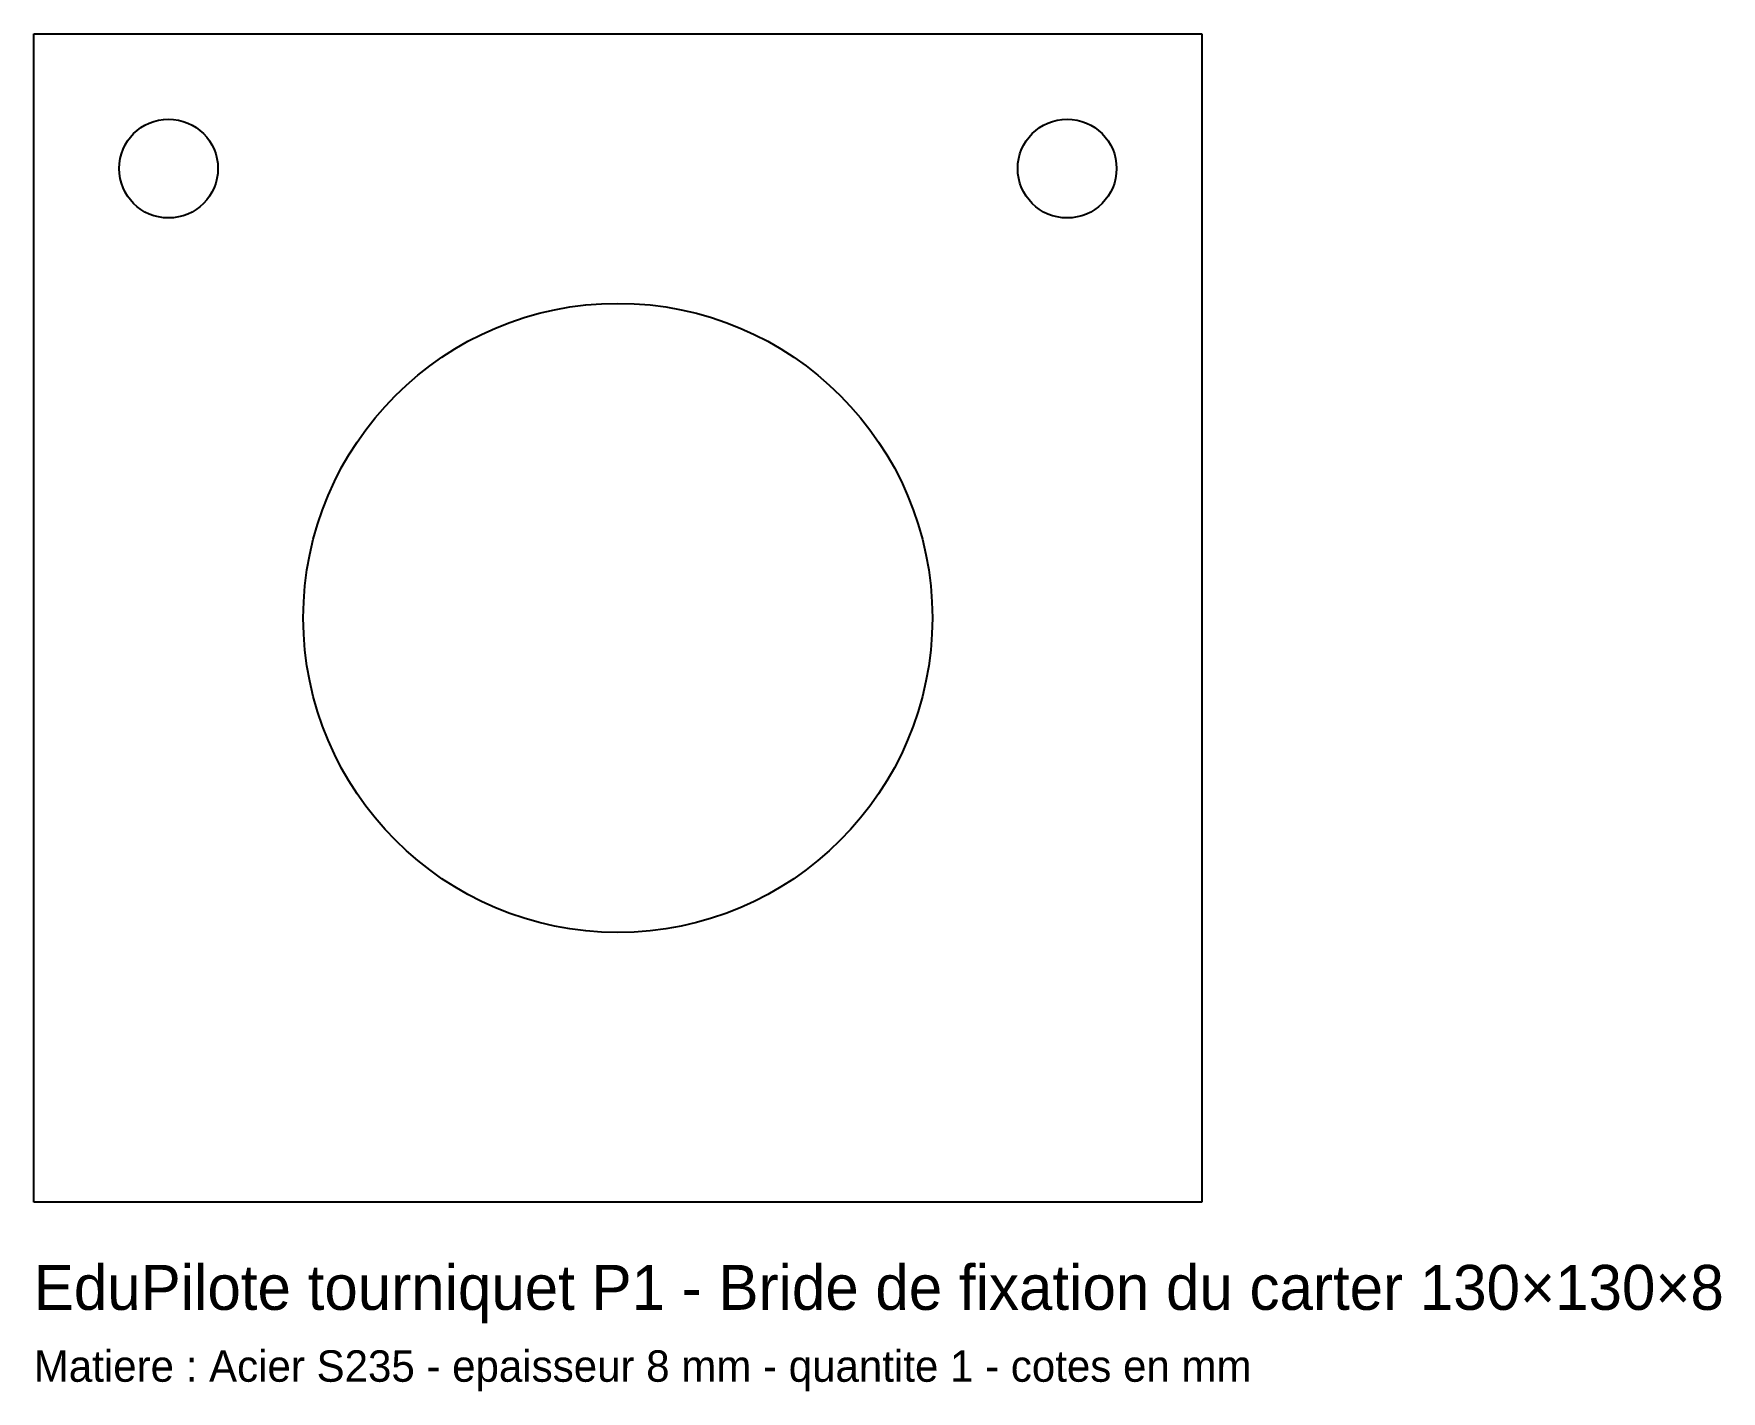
# Model space of a CAD drawing. Header units: millimetres. Extents: x -65 to 123, y -86 to 65.
import ezdxf

# ---------------------------------------------------------------- set-up
doc = ezdxf.new("R2010")
doc.units = ezdxf.units.MM
doc.layers.add('DECOUPE', color=7, linetype='Continuous')
doc.layers.add('TEXTE', color=3, linetype='Continuous')

msp = doc.modelspace()

# ---------------------------------------------------------------- linework, layer by layer
at = {"layer": 'DECOUPE'}
for p, q in [((-65, -65), (-65, 65)), ((-65, 65), (65, 65)), ((65, 65), (65, -65)), ((65, -65), (-65, -65))]:
    msp.add_line(p, q, dxfattribs=at)
for centre, radius in [((-50, 50), 5.5), ((50, 50), 5.5), ((0, 0), 35)]:
    msp.add_circle(centre, radius, dxfattribs=at)

# ---------------------------------------------------------------- texts
at = {"layer": 'TEXTE'}
for s, height, p in [('EduPilote tourniquet P1 - Bride de fixation du carter 130×130×8', 5, (-65, -77)), ('Matiere : Acier S235 - epaisseur 8 mm - quantite 1 - cotes en mm', 3.5, (-65, -85))]:
    msp.add_text(s, height=height, dxfattribs=at).set_placement(p)

doc.saveas('drawing.dxf')
